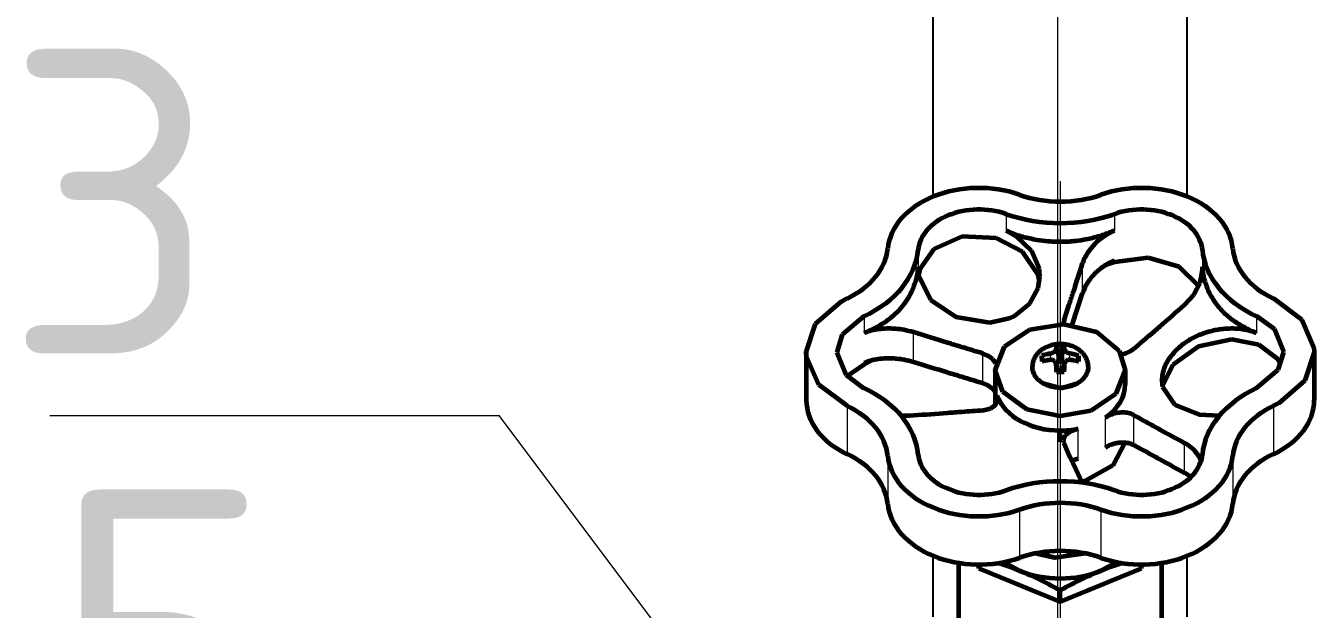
# Model space of a CAD drawing. Header units: millimetres. Extents: x -718 to 68664, y -49984 to -979.
# Drawn here: x 15102 to 16370, y -36362 to -35788 of the extents above; entities that cross this region are included whole.
import ezdxf

# ---------------------------------------------------------------- set-up
doc = ezdxf.new("R2010")
doc.units = ezdxf.units.MM
doc.linetypes.add('K5LT_BASIC', pattern=[0])
doc.layers.add('Text', color=7, linetype='Continuous', lineweight=15)
doc.layers.add('ГВС (Т3)_20', color=10, linetype='Continuous', lineweight=25)
doc.layers.add('Системный слой (1)', color=7, linetype='Continuous', true_color=0xc26c6c6c)
doc.styles.add('ISOCPEUR', font='isocpeur.ttf', dxfattribs={"width": 0.65})

# ---------------------------------------------------------------- blocks, each defined once
blk = doc.blocks.new('U389')
at = {"layer": 'Системный слой (1)', "color": 150, "linetype": 'K5LT_BASIC', "lineweight": 60, "true_color": 0x0080ff}
for p, q in [((484.42, 151.15), (484.39, 151.19)), ((484.72, 150.97), (484.42, 151.15))]:
    blk.add_line(p, q, dxfattribs=at)
blk = doc.blocks.new('U390')
at = {"layer": 'Системный слой (1)', "color": 150, "linetype": 'K5LT_BASIC', "lineweight": 60, "true_color": 0x0080ff}
for p, q in [((484.39, 150.38), (484.68, 150.6)), ((484.68, 150.6), (484.72, 150.6))]:
    blk.add_line(p, q, dxfattribs=at)
blk = doc.blocks.new('U391')
at = {"layer": 'Системный слой (1)', "color": 150, "linetype": 'K5LT_BASIC', "lineweight": 60, "true_color": 0x0080ff}
for p, q in [((484.46, 150.35), (484.42, 150.36)), ((484.49, 150.35), (484.46, 150.35)), ((484.52, 150.34), (484.49, 150.35)), ((484.71, 150.22), (484.52, 150.34)), ((484.82, 150.02), (484.71, 150.22)), ((484.84, 149.77), (484.82, 150.02))]:
    blk.add_line(p, q, dxfattribs=at)
blk = doc.blocks.new('U392')
at = {"layer": 'Системный слой (1)', "color": 150, "linetype": 'K5LT_BASIC', "lineweight": 60, "true_color": 0x0080ff}
for p, q in [((484.42, 151.21), (484.46, 151.22)), ((484.46, 151.22), (484.49, 151.22)), ((484.49, 151.22), (484.52, 151.23)), ((484.52, 151.23), (484.71, 151.35)), ((484.71, 151.35), (484.82, 151.55)), ((484.82, 151.55), (484.84, 151.8))]:
    blk.add_line(p, q, dxfattribs=at)
blk = doc.blocks.new('U393')
at = {"layer": 'Системный слой (1)', "color": 150, "linetype": 'K5LT_BASIC', "lineweight": 60, "true_color": 0x0080ff}
for p, q in [((480.55, 129.28), (480.29, 129.8)), ((490.89, 129.8), (488.79, 127.01)), ((482.78, 126.71), (480.55, 129.28)), ((488.79, 127.01), (486.04, 125.81)), ((485.59, 125.79), (482.78, 126.71)), ((486.04, 125.81), (485.59, 125.79))]:
    blk.add_line(p, q, dxfattribs=at)
blk = doc.blocks.new('U394')
at = {"layer": 'Системный слой (1)', "color": 150, "linetype": 'K5LT_BASIC', "lineweight": 60, "true_color": 0x0080ff}
for p, q in [((494.46, 145.41), (494.45, 145.45)), ((494.86, 142.14), (494.46, 145.41)), ((493.98, 139.08), (494.86, 142.14)), ((492.08, 137.14), (493.98, 139.08))]:
    blk.add_line(p, q, dxfattribs=at)
blk = doc.blocks.new('U395')
at = {"layer": 'Системный слой (1)', "color": 150, "linetype": 'K5LT_BASIC', "lineweight": 60, "true_color": 0x0080ff}
for p, q in [((482.05, 131.46), (483.84, 129.32)), ((487.84, 129.7), (489.12, 131.46)), ((485.59, 128.79), (487.84, 129.7)), ((483.84, 129.32), (485.59, 128.79))]:
    blk.add_line(p, q, dxfattribs=at)
blk = doc.blocks.new('U396')
at = {"layer": 'Системный слой (1)', "color": 150, "linetype": 'K5LT_BASIC', "lineweight": 60, "true_color": 0x0080ff}
for p, q in [((482.38, 174.56), (485.13, 175.76)), ((485.13, 175.76), (485.59, 175.79)), ((485.59, 175.79), (488.39, 174.86)), ((480.29, 171.77), (482.38, 174.56)), ((488.39, 174.86), (490.62, 172.29)), ((490.62, 172.29), (490.89, 171.77))]:
    blk.add_line(p, q, dxfattribs=at)
blk = doc.blocks.new('U397')
at = {"layer": 'Системный слой (1)', "color": 150, "linetype": 'K5LT_BASIC', "lineweight": 60, "true_color": 0x0080ff}
for p, q in [((485.59, 172.79), (483.34, 171.87)), ((487.34, 172.25), (485.59, 172.79)), ((483.34, 171.87), (482.05, 170.11)), ((489.12, 170.11), (487.34, 172.25))]:
    blk.add_line(p, q, dxfattribs=at)
blk = doc.blocks.new('U398')
at = {"layer": 'Системный слой (1)', "color": 150, "linetype": 'K5LT_BASIC', "lineweight": 60, "true_color": 0x0080ff}
for p, q in [((472.93, 148.3), (472.82, 148.71)), ((474.43, 145.62), (472.93, 148.3)), ((476.69, 144.41), (474.43, 145.62))]:
    blk.add_line(p, q, dxfattribs=at)
blk = doc.blocks.new('U399')
at = {"layer": 'Системный слой (1)', "color": 150, "linetype": 'K5LT_BASIC', "lineweight": 60, "true_color": 0x0080ff}
for p, q in [((479.94, 154.08), (481.69, 156.44)), ((481.69, 156.44), (483.82, 157.19)), ((483.82, 157.19), (486.15, 156.27)), ((486.15, 156.27), (487.81, 153.79)), ((479.29, 150.79), (479.94, 154.08)), ((487.81, 153.79), (488.34, 150.45)), ((479.82, 147.78), (479.29, 150.79)), ((488.34, 150.45), (487.57, 147.2)), ((481.49, 145.3), (479.82, 147.78)), ((487.57, 147.2), (485.73, 144.98)), ((483.82, 144.39), (481.49, 145.3)), ((485.73, 144.98), (483.82, 144.39))]:
    blk.add_line(p, q, dxfattribs=at)
blk = doc.blocks.new('U400')
at = {"layer": 'Системный слой (1)', "color": 150, "linetype": 'K5LT_BASIC', "lineweight": 60, "true_color": 0x0080ff}
for p, q in [((484.49, 157.11), (484.9, 157.43)), ((484.9, 157.43), (485.23, 157.88)), ((485.23, 157.88), (485.46, 158.42))]:
    blk.add_line(p, q, dxfattribs=at)
blk = doc.blocks.new('U401')
at = {"layer": 'Системный слой (1)', "color": 150, "linetype": 'K5LT_BASIC', "lineweight": 60, "true_color": 0x0080ff}
for p, q in [((479.85, 158.42), (480.03, 157.65)), ((480.03, 157.65), (480.43, 157.12)), ((480.43, 157.12), (480.97, 156.93)), ((480.97, 156.93), (481.08, 156.94)), ((481.08, 156.94), (481.19, 156.96)), ((481.19, 156.96), (481.31, 156.99))]:
    blk.add_line(p, q, dxfattribs=at)
blk = doc.blocks.new('U402')
at = {"layer": 'Системный слой (1)', "color": 150, "linetype": 'K5LT_BASIC', "lineweight": 60, "true_color": 0x0080ff}
for p, q in [((482.03, 157.5), (481.67, 157.19)), ((482.32, 157.93), (482.03, 157.5)), ((482.52, 158.42), (482.32, 157.93))]:
    blk.add_line(p, q, dxfattribs=at)
blk = doc.blocks.new('U403')
at = {"layer": 'Системный слой (1)', "color": 150, "linetype": 'K5LT_BASIC', "lineweight": 60, "true_color": 0x0080ff}
for p, q in [((479.32, 166.04), (479.34, 166.45)), ((479.32, 165.63), (479.32, 166.04)), ((479.34, 165.23), (479.32, 165.63))]:
    blk.add_line(p, q, dxfattribs=at)
blk = doc.blocks.new('U404')
at = {"layer": 'Системный слой (1)', "color": 150, "linetype": 'K5LT_BASIC', "lineweight": 60, "true_color": 0x0080ff}
for p, q in [((475.29, 149.83), (474.02, 149.25)), ((476.58, 150.41), (475.29, 149.83)), ((474.02, 149.25), (472.74, 148.67))]:
    blk.add_line(p, q, dxfattribs=at)
blk = doc.blocks.new('U405')
at = {"layer": 'Системный слой (1)', "color": 150, "linetype": 'K5LT_BASIC', "lineweight": 60, "true_color": 0x0080ff}
for p, q in [((476.68, 150.45), (476.58, 150.41)), ((476.78, 150.47), (476.68, 150.45)), ((476.88, 150.48), (476.78, 150.47)), ((477.38, 150.29), (476.88, 150.48)), ((477.79, 149.78), (477.38, 150.29)), ((478.05, 149.03), (477.79, 149.78))]:
    blk.add_line(p, q, dxfattribs=at)
blk = doc.blocks.new('U406')
at = {"layer": 'Системный слой (1)', "color": 150, "linetype": 'K5LT_BASIC', "lineweight": 60, "true_color": 0x0080ff}
for p, q in [((476.47, 138.24), (476.64, 138.54)), ((474.89, 136.92), (475.31, 137.11)), ((475.31, 137.11), (475.93, 137.58)), ((475.93, 137.58), (476.47, 138.24))]:
    blk.add_line(p, q, dxfattribs=at)
blk = doc.blocks.new('U407')
at = {"layer": 'Системный слой (1)', "color": 150, "linetype": 'K5LT_BASIC', "lineweight": 60, "true_color": 0x0080ff}
for p, q in [((488.47, 150.47), (488.34, 150.48)), ((488.6, 150.44), (488.47, 150.47)), ((488.73, 150.41), (488.6, 150.44))]:
    blk.add_line(p, q, dxfattribs=at)
blk = doc.blocks.new('U408')
at = {"layer": 'Системный слой (1)', "color": 150, "linetype": 'K5LT_BASIC', "lineweight": 60, "true_color": 0x0080ff}
for p, q in [((473.44, 138.12), (473.58, 138.32)), ((473.58, 138.32), (473.71, 138.54)), ((473.3, 137.92), (473.44, 138.12))]:
    blk.add_line(p, q, dxfattribs=at)
blk = doc.blocks.new('U409')
at = {"layer": 'Системный слой (1)', "color": 150, "linetype": 'K5LT_BASIC', "lineweight": 60, "true_color": 0x0080ff}
for p, q in [((490.24, 138.54), (491.23, 137.63)), ((491.23, 137.63), (492.41, 137.01)), ((492.41, 137.01), (493.64, 136.79)), ((493.64, 136.79), (493.71, 136.79)), ((493.71, 136.79), (493.81, 136.79)), ((493.81, 136.79), (493.91, 136.79)), ((493.91, 136.79), (494, 136.8))]:
    blk.add_line(p, q, dxfattribs=at)
blk = doc.blocks.new('U410')
at = {"layer": 'Системный слой (1)', "color": 150, "linetype": 'K5LT_BASIC', "lineweight": 60, "true_color": 0x0080ff}
for p, q in [((474.92, 149.66), (475, 149.46)), ((475, 149.46), (475.06, 149.25)), ((475.06, 149.25), (475.12, 149.03))]:
    blk.add_line(p, q, dxfattribs=at)
blk = doc.blocks.new('U411')
at = {"layer": 'Системный слой (1)', "color": 150, "linetype": 'K5LT_BASIC', "lineweight": 60, "true_color": 0x0080ff}
for p, q in [((485.36, 144.77), (485.48, 144.32)), ((485.48, 144.32), (485.67, 143.9)), ((485.67, 143.9), (485.92, 143.53))]:
    blk.add_line(p, q, dxfattribs=at)
blk = doc.blocks.new('U412')
at = {"layer": 'Системный слой (1)', "color": 150, "linetype": 'K5LT_BASIC', "lineweight": 60, "true_color": 0x0080ff}
for p, q in [((482.81, 140.79), (482.17, 140.71)), ((480.41, 139.51), (479.44, 137.15)), ((482.17, 140.71), (480.41, 139.51)), ((479.44, 137.15), (479.34, 135.12))]:
    blk.add_line(p, q, dxfattribs=at)
blk = doc.blocks.new('U413')
at = {"layer": 'Системный слой (1)', "color": 150, "linetype": 'K5LT_BASIC', "lineweight": 60, "true_color": 0x0080ff}
for p, q in [((484.34, 139.71), (482.28, 140.74)), ((486.15, 137.19), (484.34, 139.71)), ((486.83, 133.89), (486.15, 137.19)), ((486.3, 131.22), (486.83, 133.89)), ((484.89, 129.38), (486.3, 131.22)), ((484.33, 129.05), (484.89, 129.38))]:
    blk.add_line(p, q, dxfattribs=at)
blk = doc.blocks.new('U415')
at = {"layer": 'Системный слой (1)', "color": 150, "linetype": 'K5LT_BASIC', "lineweight": 60, "true_color": 0x0080ff}
for p, q in [((493.12, 164.74), (490.75, 163.55)), ((493.71, 164.79), (493.12, 164.74)), ((493.81, 164.78), (493.71, 164.79)), ((493.91, 164.78), (493.81, 164.78)), ((494, 164.77), (493.91, 164.78)), ((490.75, 163.55), (489.05, 161.07)), ((489.05, 161.07), (488.5, 157.71)), ((488.5, 157.71), (488.93, 155.79))]:
    blk.add_line(p, q, dxfattribs=at)
blk = doc.blocks.new('U416')
at = {"layer": 'Системный слой (1)', "color": 150, "linetype": 'K5LT_BASIC', "lineweight": 60, "true_color": 0x0080ff}
for p, q in [((493.75, 164.61), (493.17, 164.75)), ((495.72, 163.23), (493.75, 164.61)), ((496.96, 160.45), (495.72, 163.23)), ((496.81, 157.1), (496.96, 160.45)), ((495.46, 154.5), (496.81, 157.1)), ((493.19, 152.97), (495.46, 154.5)), ((492.53, 152.82), (493.19, 152.97))]:
    blk.add_line(p, q, dxfattribs=at)
blk = doc.blocks.new('U417')
at = {"layer": 'Системный слой (1)', "color": 150, "linetype": 'K5LT_BASIC', "lineweight": 60, "true_color": 0x0080ff}
for p, q in [((496.95, 155.04), (497.54, 156.12)), ((488.93, 155.79), (489.2, 155.23)), ((489.2, 155.23), (490.37, 153.79)), ((495.55, 153.6), (496.95, 155.04)), ((490.37, 153.79), (491.9, 152.96)), ((493.83, 152.86), (495.55, 153.6)), ((491.9, 152.96), (493.06, 152.79)), ((493.06, 152.79), (493.83, 152.86))]:
    blk.add_line(p, q, dxfattribs=at)
blk = doc.blocks.new('U439')
at = {"layer": 'Системный слой (1)', "color": 150, "linetype": 'K5LT_BASIC', "lineweight": 60, "true_color": 0x0080ff}
for p, q in [((482.52, 152.49), (482.05, 150.69)), ((482.05, 150.69), (482.52, 149.08))]:
    blk.add_line(p, q, dxfattribs=at)
blk = doc.blocks.new('U443')
at = {"layer": 'Системный слой (1)', "color": 150, "linetype": 'K5LT_BASIC', "lineweight": 60, "true_color": 0x0080ff}
for p, q in [((462.79, 155.12), (462.17, 153.61)), ((462.16, 148), (462.79, 146.46))]:
    blk.add_line(p, q, dxfattribs=at)
blk = doc.blocks.new('U444')
at = {"layer": 'Системный слой (1)', "color": 150, "linetype": 'K5LT_BASIC', "lineweight": 60, "true_color": 0x0080ff}
for p, q in [((463.28, 156.31), (462.04, 153.29)), ((462.04, 148.31), (463.27, 145.28))]:
    blk.add_line(p, q, dxfattribs=at)
blk = doc.blocks.new('U445')
at = {"layer": 'Системный слой (1)', "color": 150, "linetype": 'K5LT_BASIC', "lineweight": 60, "true_color": 0x0080ff}
for p, q in [((464.34, 146.09), (464.06, 146.8)), ((464.6, 145.39), (464.34, 146.09)), ((464.83, 144.69), (464.6, 145.39))]:
    blk.add_line(p, q, dxfattribs=at)
blk = doc.blocks.new('U447')
at = {"layer": 'Системный слой (1)', "color": 150, "linetype": 'K5LT_BASIC', "lineweight": 60, "true_color": 0x0080ff}
for p, q in [((464.35, 155.49), (464.6, 156.18)), ((464.6, 156.18), (464.83, 156.87)), ((464.07, 154.8), (464.35, 155.49))]:
    blk.add_line(p, q, dxfattribs=at)
blk = doc.blocks.new('U449')
at = {"layer": 'Системный слой (1)', "color": 150, "linetype": 'K5LT_BASIC', "lineweight": 60, "true_color": 0x0080ff}
for p, q in [((465.34, 151.25), (465.79, 153.16)), ((465.79, 148.41), (465.34, 151.25))]:
    blk.add_line(p, q, dxfattribs=at)
blk = doc.blocks.new('U450')
at = {"layer": 'Системный слой (1)', "color": 150, "linetype": 'K5LT_BASIC', "lineweight": 60, "true_color": 0x0080ff}
for p, q in [((465.35, 151.33), (465.77, 153.25)), ((465.77, 148.32), (465.35, 151.33))]:
    blk.add_line(p, q, dxfattribs=at)

msp = doc.modelspace()

# ---------------------------------------------------------------- linework, layer by layer
at = {"layer": 'Text'}
msp.add_line((16117.8, -35274.5), (16117.8, -38861.7), dxfattribs=at)
for points in [[(15125.6, -36171.6), (15568.1, -36171.6)], [(16054.2, -36820.4), (15568.1, -36171.6)]]:
    msp.add_lwpolyline(points, dxfattribs=at)
at = {"layer": 'ГВС (Т3)_20'}
for p, q in [((15995.4, -35956.3), (15995.4, -35406)), ((16245.4, -35956.3), (16245.4, -35406)), ((15995.4, -36369.8), (15995.4, -36309.8)), ((16245.4, -36369.8), (16245.4, -36309.8))]:
    msp.add_line(p, q, dxfattribs=at)
at = {"layer": 'ГВС (Т3)_20', "lineweight": 18}
for p, q in [((16120.4, -35941), (16120.4, -37079.8)), ((16067.1, -35973.4), (16067.1, -35989.8)), ((16173.7, -35973.4), (16173.7, -35989.8)), ((15980.5, -36008.7), (15980.5, -36025.2)), ((16173.7, -36019.2), (16173.7, -36020.7)), ((16260.3, -36008.7), (16260.3, -36025.2)), ((16142.4, -36051.2), (16142.4, -36021.8)), ((15927.2, -36074), (15927.2, -36090.5)), ((16124.2, -36081.9), (16124.2, -36077.9)), ((16313.6, -36074), (16313.6, -36090.5)), ((15975.9, -36119.2), (15975.9, -36089.8)), ((16118.5, -36118), (16116.1, -36106.6)), ((16122.2, -36118), (16124.7, -36106.6)), ((15927.2, -36119.8), (15927.2, -36121.4)), ((16044.1, -36140), (16044.1, -36110.6)), ((16111.5, -36116.8), (16110.2, -36110.8)), ((16118.4, -36128.6), (16116.1, -36121)), ((16122.4, -36128.6), (16124.7, -36121)), ((16129.3, -36116.8), (16130.6, -36110.8)), ((16058.3, -36158.7), (16058.3, -36152.2)), ((15910.6, -36162.4), (15910.6, -36209.7)), ((16192.9, -36200.7), (16192.9, -36171.4)), ((16330.2, -36162.4), (16330.2, -36209.7)), ((16138, -36214.1), (16138, -36184.7)), ((16164.9, -36203.1), (16164.9, -36173.7)), ((16242.8, -36228.1), (16242.8, -36198.8)), ((15950.6, -36211.3), (15950.6, -36258.7)), ((16290.2, -36211.3), (16290.2, -36258.7)), ((16080.4, -36264.3), (16080.4, -36311.7)), ((16160.4, -36264.3), (16160.4, -36311.7))]:
    msp.add_line(p, q, dxfattribs=at)
at = {"layer": 'ГВС (Т3)_20', "lineweight": 60}
for p, q in [((16173.7, -36020.7), (16165.8, -36023.3)), ((16132.2, -36082.6), (16142.4, -36051.2)), ((16118.5, -36111.9), (16116.6, -36102.8)), ((16122.2, -36111.9), (16124.2, -36102.8)), ((15870.4, -36109.4), (15870.4, -36156.7)), ((15927.2, -36121.4), (15910.6, -36133)), ((15934.8, -36117.5), (15927.2, -36121.4)), ((16103.2, -36118.1), (16102.1, -36113)), ((16118.4, -36128.1), (16115.9, -36120)), ((16122.2, -36111.9), (16118.5, -36111.9)), ((16118.5, -36111.9), (16118.5, -36118)), ((16122.2, -36118), (16122.2, -36111.9)), ((16122.4, -36128.1), (16124.8, -36120)), ((16137.6, -36118.1), (16138.7, -36113)), ((16370.4, -36109.4), (16370.4, -36156.7)), ((16056.4, -36127), (16056.4, -36161.7)), ((16118.4, -36128.1), (16118.5, -36128.6)), ((16122.3, -36128.6), (16122.4, -36128.1)), ((16184.4, -36127), (16184.4, -36141.2)), ((16120.4, -36197.6), (16120.4, -36186.1)), ((16020.4, -36413.4), (16020.4, -36316.8)), ((16040.3, -36322.2), (16040.3, -36318.4)), ((16040.3, -36322.2), (16120.2, -36355)), ((16080.3, -36324.5), (16064.5, -36316)), ((16120.2, -36355), (16200.3, -36322.4)), ((16176.2, -36316), (16160.3, -36324.6)), ((16200.3, -36322.4), (16200.3, -36318.4)), ((16200.3, -36322.4), (16200.3, -36318.4)), ((16220.4, -36413.4), (16220.4, -36316.8)), ((16120.2, -36355), (16120.2, -36344))]:
    msp.add_line(p, q, dxfattribs=at)
for centre, major_axis, start_param, end_param in [((16040.4, -36011.4), (-90, 0), 4.251835, 6.220141), ((16120.4, -35897.4), (90, 0), 4.251835, 5.172943), ((16200.4, -36011.4), (-90, 0), 3.204637, 5.172943), ((16040.4, -36011.4), (-60, 0), 4.251835, 6.220141), ((16200.4, -36011.4), (60, 0), 0.063045, 2.03135), ((16120.4, -35897.4), (120, 0), 4.251835, 5.172943), ((15860.7, -36003.4), (90, 0), 5.299033, 6.220141), ((16380, -36003.4), (-90, 0), 0.063045, 0.984153), ((15860.7, -36003.4), (120, 0), 5.299033, 6.220141), ((16380, -36003.4), (120, 0), 3.204637, 4.125745), ((15860.7, -36215.4), (-120, 0), 3.204637, 4.125745), ((16120.4, -36141.2), (64, 0), 5.480988, 6.283185), ((16380, -36215.4), (-120, 0), 5.299033, 6.220141), ((15960.4, -36156.7), (90, 0), 3.141593, 4.125745), ((16120.4, -36141.2), (-64, 0), 0.245, 1.570796), ((16280.4, -36156.7), (-90, 0), 2.15744, 3.141593), ((15860.7, -36215.4), (90, 0), 0.063045, 0.984153), ((16380, -36215.4), (-90, 0), 5.299033, 6.220141), ((16120.4, -36141.2), (64, 0), 4.712389, 4.990987), ((15860.7, -36262.7), (90, 0), 0.063045, 0.984153), ((16040.4, -36207.3), (-60, 0), 0.063045, 2.03135), ((16200.4, -36207.3), (60, 0), 4.251835, 6.220141), ((16380, -36262.7), (-90, 0), 5.299033, 6.220141), ((16040.4, -36207.3), (90, 0), 3.204637, 5.172943), ((16200.4, -36207.3), (90, 0), 4.251835, 6.220141), ((16120.4, -36321.4), (-120, 0), 4.251835, 5.172943), ((16040.4, -36254.7), (90, 0), 3.204637, 5.172943), ((16120.4, -36321.4), (-90, 0), 4.251835, 5.172943), ((16200.4, -36254.7), (90, 0), 4.251835, 6.220141), ((16120.4, -36368.7), (-90, 0), 4.251835, 5.172943), ((16120.4, -36275.5), (80, 0), 4.187133, 5.234331)]:
    msp.add_ellipse(centre, major_axis=major_axis, ratio=0.707107, start_param=start_param, end_param=end_param, dxfattribs=at)
at = {"layer": 'ГВС (Т3)_20', "lineweight": 18}
msp.add_ellipse((16120.4, -36123.5), major_axis=(-27.5, 0), ratio=0.707107, start_param=0, end_param=3.141593, dxfattribs=at)
at = {"layer": 'ГВС (Т3)_20', "lineweight": 60}
for points, knots in [([(16173.7, -35989.8), (16169, -35991.9), (16159.9, -35995.2), (16146.9, -35998.4), (16136.7, -36000), (16127, -36000.9), (16118, -36001), (16107.4, -36000.4), (16096.4, -35999), (16083.8, -35996.1), (16073.8, -35992.7), (16068.3, -35990.4), (16067.1, -35989.8)], [0, 0, 0, 0, 1.854842, 3.499918, 4.73635, 5.487068, 6.957013, 7.886095, 9.219697, 10.871305, 12.490285, 13, 13, 13, 13]), ([(16173.7, -35989.8), (16170.9, -35991), (16166, -35993.6), (16159.4, -35998.1), (16154.2, -36002.8), (16149.9, -36007.7), (16146.4, -36012.8), (16143.9, -36017.6), (16142.8, -36020.7), (16142.4, -36021.8)], [0, 0, 0, 0, 1.818825, 3.386072, 4.938759, 6.313147, 7.708369, 9.13365, 10, 10, 10, 10]), ([(16173.7, -36019.2), (16171.2, -36020.3), (16166.7, -36022.6), (16161.3, -36026.1), (16157.1, -36029.5), (16153.3, -36033.1), (16150.1, -36036.8), (16147.5, -36040.5), (16144.8, -36045), (16143.3, -36048.6), (16142.4, -36051.2)], [0, 0, 0, 0, 1.821115, 3.379413, 4.39742, 5.574513, 7.068766, 7.964415, 8.880783, 11, 11, 11, 11]), ([(15980.5, -36025.2), (15980.3, -36027.1), (15979.8, -36032), (15978.2, -36038.8), (15976, -36045.3), (15973.5, -36050.9), (15969.9, -36057.5), (15964.9, -36064.6), (15958.7, -36071.2), (15952.3, -36076.7), (15945.1, -36081.8), (15936.7, -36086.6), (15930.1, -36089.4), (15927.2, -36090.5)], [0, 0, 0, 0, 0.938003, 2.408157, 3.400929, 4.343765, 5.400831, 7.02675, 8.565173, 9.702377, 10.921844, 12.641455, 14, 14, 14, 14]), ([(16124.2, -36077.9), (16126, -36072.3), (16129.1, -36062.8), (16135.2, -36044.1), (16139.4, -36031), (16142.4, -36021.8)], [0, 0, 0, 0, 1.796729, 3.052013, 6, 6, 6, 6]), ([(16313.6, -36090.5), (16309.3, -36088.9), (16301.6, -36085.3), (16291.9, -36079.3), (16284, -36073.1), (16277.6, -36066.6), (16272.3, -36059.6), (16267.9, -36052.4), (16263.7, -36043.1), (16261.3, -36033.9), (16260.4, -36027.2), (16260.3, -36025.2)], [0, 0, 0, 0, 1.67657, 3.178896, 4.393608, 5.661418, 6.866, 8.02582, 9.169165, 11.154957, 12, 12, 12, 12]), ([(16192.9, -36106), (16197.9, -36101.7), (16206.4, -36094.4), (16223, -36080), (16234.6, -36069.9), (16242.8, -36062.8)], [0, 0, 0, 0, 1.796729, 3.052013, 6, 6, 6, 6]), ([(15975.9, -36089.8), (15972.8, -36088.9), (15966.9, -36087.4), (15958.8, -36086.4), (15952.4, -36086.1), (15946.4, -36086.3), (15939.9, -36087), (15933.2, -36088.4), (15929, -36089.8), (15927.2, -36090.5)], [0, 0, 0, 0, 1.895858, 3.525211, 4.773633, 5.69667, 7.116945, 8.737444, 10, 10, 10, 10]), ([(16044.1, -36110.6), (16037.3, -36108.5), (16025.7, -36105), (16003, -36098.1), (15987.1, -36093.2), (15975.9, -36089.8)], [0, 0, 0, 0, 1.796729, 3.052013, 6, 6, 6, 6]), ([(16313.6, -36090.5), (16311, -36089.5), (16306, -36088), (16298.1, -36086.6), (16290.8, -36086.1), (16284.1, -36086.3), (16278.1, -36086.9), (16272.3, -36087.8), (16265.7, -36089.4), (16258.4, -36091.9), (16251.6, -36095.1), (16245.9, -36098.4), (16240.8, -36101.8), (16236.4, -36105.5), (16232.1, -36109.8), (16228.1, -36114.6), (16224.4, -36120.7), (16222.1, -36126.3), (16220.7, -36131.9), (16220.4, -36135.1), (16220.4, -36137.1)], [0, 0, 0, 0, 1.489396, 2.806298, 4.074405, 5.183184, 6.086701, 6.977433, 8.042671, 9.325288, 10.720378, 11.710057, 12.638762, 13.830395, 14.694932, 15.930426, 17.292771, 18.840085, 19.64394, 21, 21, 21, 21]), ([(16147.9, -36123.5), (16147.9, -36122.7), (16147.8, -36122), (16147.6, -36120.3), (16147.4, -36119.3), (16146.8, -36117.3), (16146.4, -36116.3), (16145.3, -36114.1), (16144.6, -36113), (16142.9, -36110.7), (16141.9, -36109.6), (16139.4, -36107.4), (16137.9, -36106.3), (16134.7, -36104.5), (16132.9, -36103.7), (16128.8, -36102.3), (16126.4, -36101.8), (16121.5, -36101.3), (16119, -36101.3), (16114.2, -36101.8), (16111.9, -36102.3), (16107.5, -36103.8), (16105.5, -36104.8), (16101.9, -36107), (16100.3, -36108.3), (16097.7, -36110.9), (16096.6, -36112.2), (16095, -36114.8), (16094.4, -36116.1), (16093.6, -36118.5), (16093.3, -36119.6), (16093, -36121.6), (16092.9, -36122.4), (16092.9, -36123.3), (16092.9, -36123.4), (16092.9, -36123.5)], [0, 0, 0, 0, 0.635766, 0.635766, 1.413246, 1.413246, 2.327713, 2.327713, 3.379678, 3.379678, 4.572633, 4.572633, 5.934211, 5.934211, 7.351129, 7.351129, 9.133453, 9.133453, 10.915777, 10.915777, 12.647242, 12.647242, 14.299135, 14.299135, 15.85652, 15.85652, 17.158936, 17.158936, 18.280269, 18.280269, 19.242871, 19.242871, 19.926082, 19.926082, 20, 20, 20, 20]), ([(16110.2, -36110.8), (16110.7, -36110.7), (16111.8, -36110.4), (16113.2, -36109.8), (16114.5, -36109), (16115.2, -36108.4), (16115.6, -36107.8), (16115.9, -36107.5), (16116, -36107.1), (16116.1, -36106.8), (16116.1, -36106.7), (16116.1, -36106.6)], [0, 0, 0, 0, 2.075817, 4.244153, 6.255988, 8.344244, 9.11935, 9.876473, 10.814253, 11.502856, 12, 12, 12, 12]), ([(16116.6, -36102.8), (16116.5, -36103.1), (16116.4, -36103.7), (16116.2, -36104.9), (16116.2, -36105.9), (16116.1, -36106.6)], [0, 0, 0, 0, 1.827214, 3.321793, 6, 6, 6, 6]), ([(16124.2, -36102.8), (16122.5, -36102.7), (16120, -36102.6), (16117.4, -36102.7), (16116.6, -36102.8)], [0, 0, 0, 0, 3.30107, 5, 5, 5, 5]), ([(16124.7, -36106.6), (16124.6, -36106.4), (16124.6, -36106), (16124.5, -36105.1), (16124.4, -36104.2), (16124.3, -36103.3), (16124.2, -36102.9), (16124.2, -36102.8)], [0, 0, 0, 0, 1.127962, 2.052457, 4.702903, 6.700745, 8, 8, 8, 8]), ([(16124.7, -36106.6), (16124.7, -36106.8), (16124.8, -36107.4), (16125.4, -36108.2), (16126.4, -36109.1), (16127.5, -36109.8), (16128.3, -36110.1), (16128.8, -36110.3), (16129.3, -36110.4), (16129.7, -36110.6), (16130.1, -36110.7), (16130.4, -36110.7), (16130.6, -36110.8)], [0, 0, 0, 0, 1.865472, 4.020169, 6.500074, 8.746103, 9.879296, 10.351451, 11.2127, 11.71544, 12.461428, 13, 13, 13, 13]), ([(15975.9, -36119.2), (15972.9, -36118.3), (15967.4, -36116.9), (15960, -36115.9), (15953.3, -36115.5), (15946.6, -36115.6), (15940.1, -36116.4), (15933.5, -36117.7), (15929.5, -36119), (15927.2, -36119.8)], [0, 0, 0, 0, 1.83616, 3.304363, 4.385714, 5.755195, 7.300322, 8.364664, 10, 10, 10, 10]), ([(16044.1, -36140), (16037.3, -36137.9), (16025.7, -36134.4), (16003, -36127.5), (15987.1, -36122.6), (15975.9, -36119.2)], [0, 0, 0, 0, 1.796729, 3.052013, 6, 6, 6, 6]), ([(16110.2, -36110.8), (16109.9, -36110.8), (16109.3, -36110.9), (16108.5, -36111.1), (16107.6, -36111.3), (16106.4, -36111.6), (16104.8, -36112.1), (16103.3, -36112.6), (16102.4, -36112.9), (16102.1, -36113)], [0, 0, 0, 0, 1.184332, 2.06893, 2.846067, 4.560575, 6.344944, 8.911629, 10, 10, 10, 10]), ([(16102.1, -36118.4), (16103, -36118.1), (16104.7, -36117.7), (16107.4, -36117.2), (16109.1, -36116.9), (16110.2, -36116.8)], [0, 0, 0, 0, 2.197169, 3.704632, 6, 6, 6, 6]), ([(16116.1, -36121), (16116.1, -36121.3), (16116.1, -36121.9), (16116.2, -36122.6), (16116.2, -36123.4), (16116.3, -36124.6), (16116.4, -36126.4), (16116.5, -36127.8), (16116.6, -36128.7)], [0, 0, 0, 0, 1.065952, 2.078217, 2.820889, 4.104732, 6.147547, 9, 9, 9, 9]), ([(16124.2, -36128.7), (16124.3, -36127.7), (16124.5, -36125), (16124.6, -36122.5), (16124.7, -36121)], [0, 0, 0, 0, 1.830974, 5, 5, 5, 5]), ([(16138.7, -36113), (16137.9, -36112.7), (16136.4, -36112.2), (16134.1, -36111.5), (16132.2, -36111.1), (16130.9, -36110.8), (16130.6, -36110.8)], [0, 0, 0, 0, 2.131648, 3.875669, 6.089053, 7, 7, 7, 7]), ([(16130.6, -36116.8), (16130.9, -36116.9), (16131.5, -36116.9), (16132.3, -36117), (16133.2, -36117.2), (16134.4, -36117.4), (16136, -36117.7), (16137.5, -36118.1), (16138.4, -36118.3), (16138.7, -36118.4)], [0, 0, 0, 0, 1.184332, 2.06893, 2.846067, 4.560575, 6.344944, 8.911629, 10, 10, 10, 10]), ([(16138.7, -36118.4), (16138.7, -36117), (16138.7, -36115.2), (16138.7, -36113.5), (16138.7, -36113)], [0, 0, 0, 0, 3.536307, 5, 5, 5, 5]), ([(16147.9, -36123.5), (16147.9, -36123.9), (16147.9, -36124.2), (16147.8, -36125.1), (16147.8, -36125.6), (16147.6, -36126.7), (16147.5, -36127.3), (16147.1, -36128.5), (16146.9, -36129), (16146.5, -36130.2), (16146.2, -36130.8), (16145.8, -36131.5), (16145.8, -36131.6), (16145.4, -36132.3), (16145, -36132.9), (16144.2, -36134), (16143.8, -36134.6), (16142.9, -36135.7), (16142.4, -36136.2), (16141.4, -36137.1), (16140.9, -36137.5), (16140.3, -36138), (16140.2, -36138.1), (16139.4, -36138.7), (16138.8, -36139.1), (16137.8, -36139.7), (16137.6, -36139.9), (16136.9, -36140.3), (16136.4, -36140.6), (16135.1, -36141.3), (16134.2, -36141.6), (16132.5, -36142.3), (16131.7, -36142.6), (16129.8, -36143.2), (16128.9, -36143.4), (16126.9, -36143.8), (16125.9, -36144), (16123.9, -36144.3), (16122.9, -36144.3), (16120.7, -36144.4), (16119.7, -36144.4), (16117.5, -36144.3), (16116.4, -36144.2), (16114.4, -36143.9), (16113.4, -36143.7), (16111.4, -36143.3), (16110.4, -36143), (16108.6, -36142.4), (16107.7, -36142.1), (16106, -36141.4), (16105.1, -36141), (16104, -36140.4), (16103.7, -36140.2), (16102.9, -36139.7), (16102.5, -36139.5), (16101.5, -36138.8), (16101, -36138.4), (16100.3, -36137.9), (16100.2, -36137.8), (16099.5, -36137.2), (16099, -36136.7), (16098.2, -36135.9), (16097.9, -36135.7), (16097.2, -36134.9), (16096.8, -36134.4), (16096, -36133.3), (16095.6, -36132.7), (16095, -36131.7), (16094.8, -36131.3), (16094.4, -36130.3), (16094.1, -36129.7), (16093.7, -36128.5), (16093.5, -36127.9), (16093.2, -36126.7), (16093.1, -36126.1), (16092.9, -36124.9), (16092.9, -36124.3), (16092.9, -36123.6), (16092.9, -36123.6), (16092.9, -36123.5)], [0, 0, 0, 0, 0.287313, 0.287313, 0.670397, 0.670397, 1.14246, 1.14246, 1.623465, 1.623465, 2.111519, 2.111519, 2.22407, 2.22407, 2.73044, 2.73044, 3.250318, 3.250318, 3.786276, 3.786276, 4.241411, 4.241411, 4.340836, 4.340836, 4.913427, 4.913427, 5.093775, 5.093775, 5.502729, 5.502729, 6.108947, 6.108947, 6.731622, 6.731622, 7.369116, 7.369116, 8.022943, 8.022943, 8.693653, 8.693653, 9.382342, 9.382342, 10.068798, 10.068798, 10.737006, 10.737006, 11.387921, 11.387921, 12.022804, 12.022804, 12.641962, 12.641962, 12.902632, 12.902632, 13.243537, 13.243537, 13.754983, 13.754983, 13.828617, 13.828617, 14.395848, 14.395848, 14.648553, 14.648553, 15.153962, 15.153962, 15.678543, 15.678543, 16.011761, 16.011761, 16.509915, 16.509915, 16.996605, 16.996605, 17.473538, 17.473538, 17.945142, 17.945142, 18, 18, 18, 18]), ([(16116.6, -36128.7), (16118.5, -36128.6), (16121, -36128.5), (16123.6, -36128.6), (16124.2, -36128.7)], [0, 0, 0, 0, 3.77453, 5, 5, 5, 5]), ([(16044.1, -36166.8), (16037.3, -36167.3), (16025.7, -36168.1), (16003, -36169.8), (15987.1, -36171), (15975.9, -36171.8)], [0, 0, 0, 0, 1.796729, 3.052013, 6, 6, 6, 6]), ([(16192.9, -36171.4), (16192.3, -36171.1), (16191.1, -36170.5), (16189, -36169.7), (16186.9, -36169.3), (16184.7, -36168.9), (16182.7, -36168.8), (16180.4, -36168.8), (16178, -36169), (16175.4, -36169.4), (16172.7, -36170.1), (16170.1, -36170.9), (16168.2, -36171.8), (16166.5, -36172.7), (16165.5, -36173.3), (16164.9, -36173.7)], [0, 0, 0, 0, 1.328251, 2.469971, 4.015798, 4.895609, 6.089004, 7.296182, 8.517049, 9.743331, 11.313178, 12.801432, 13.950866, 14.65435, 16, 16, 16, 16]), ([(16192.9, -36171.4), (16197.9, -36174.1), (16206.4, -36178.8), (16223, -36187.9), (16234.6, -36194.3), (16242.8, -36198.8)], [0, 0, 0, 0, 1.796729, 3.052013, 6, 6, 6, 6]), ([(16164.9, -36203.1), (16165.5, -36202.6), (16166.9, -36201.8), (16168.8, -36200.8), (16170.7, -36200.1), (16172.5, -36199.5), (16174.8, -36198.9), (16177.1, -36198.5), (16179.5, -36198.2), (16182, -36198.1), (16184.6, -36198.3), (16187.2, -36198.7), (16189.2, -36199.2), (16191.1, -36199.9), (16192.3, -36200.4), (16192.9, -36200.7)], [0, 0, 0, 0, 1.362665, 2.790539, 3.506266, 4.588748, 5.78695, 7.100744, 8.22956, 9.427995, 10.987952, 12.419556, 13.722716, 14.543907, 16, 16, 16, 16]), ([(16192.9, -36200.7), (16197.9, -36203.5), (16206.4, -36208.1), (16223, -36217.3), (16234.6, -36223.7), (16242.8, -36228.1)], [0, 0, 0, 0, 1.796729, 3.052013, 6, 6, 6, 6]), ([(16120.2, -36344), (16116.6, -36342), (16111.4, -36339.2), (16103.4, -36335), (16096.3, -36331.5), (16088.3, -36327.8), (16082.9, -36325.6), (16080.3, -36324.5)], [0, 0, 0, 0, 2.173672, 3.203887, 4.814656, 6.401227, 8, 8, 8, 8]), ([(16160.3, -36324.6), (16157.6, -36325.6), (16152.3, -36327.9), (16143.7, -36331.8), (16136.5, -36335.4), (16128.5, -36339.5), (16123.7, -36342.1), (16120.2, -36344)], [0, 0, 0, 0, 1.573058, 3.160303, 5.134426, 5.881597, 8, 8, 8, 8])]:
    msp.add_open_spline(points, degree=3, knots=knots, dxfattribs=at)
for points in [[(16102.1, -36115.6), (16102.1, -36114.7), (16102.1, -36113.8), (16102.1, -36113)], [(16102.1, -36115.6), (16102.1, -36116.5), (16102.1, -36117.4), (16102.1, -36118.4)]]:
    msp.add_open_spline(points, degree=3, dxfattribs=at)

# ---------------------------------------------------------------- block references
at = {"layer": 'ГВС (Т3)_20', "xscale": 10, "yscale": 10, "zscale": 10, "rotation": 90}
for name in ['U417', 'U416', 'U394', 'U415', 'U409', 'U396', 'U393', 'U397', 'U399', 'U407', 'U395', 'U411', 'U413', 'U400', 'U392', 'U389', 'U390', 'U391', 'U402', 'U439', 'U412', 'U401', 'U403', 'U405', 'U404', 'U398', 'U406', 'U410', 'U408', 'U450', 'U449', 'U447', 'U445', 'U444', 'U443']:
    msp.add_blockref(name, (17628.2, -40965.2), dxfattribs=at)

# ---------------------------------------------------------------- texts
at = {"layer": 'Text', "style": 'ISOCPEUR'}
for s, p in [('3', (15080.6, -36111.6)), ('5', (15128.9, -36544.5))]:
    msp.add_text(s, height=300, dxfattribs=at).set_placement(p)

doc.saveas('drawing.dxf')
